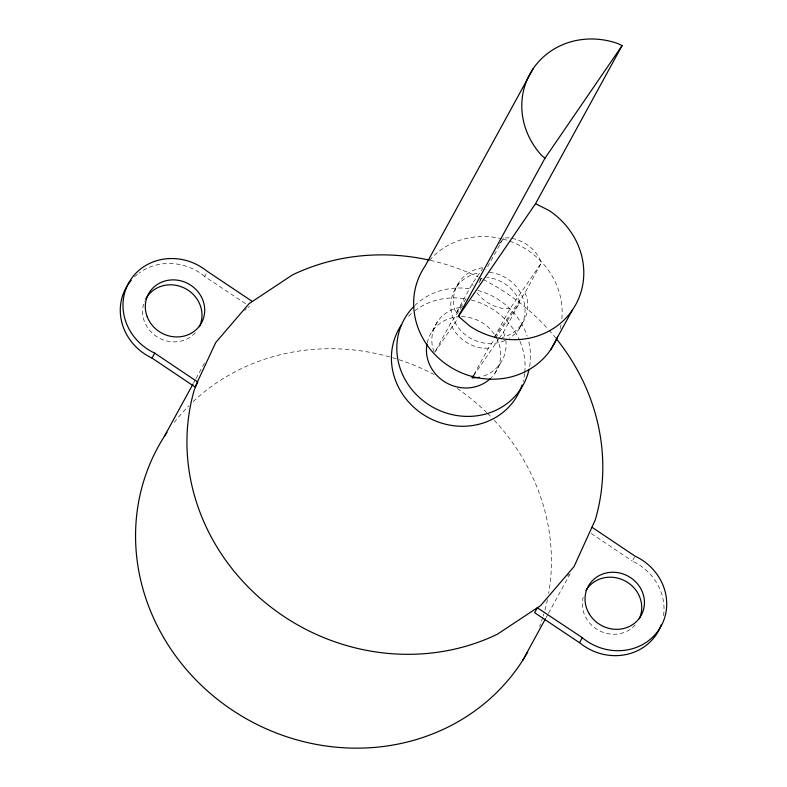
<?xml version="1.0" encoding="UTF-8"?>
<svg xmlns="http://www.w3.org/2000/svg" width="787" height="787" viewBox="0 0 787 787"><rect width="100%" height="100%" fill="white"/><g stroke="black" fill="none" stroke-linecap="round" stroke-linejoin="round"><path stroke-width="0.59" stroke-dasharray="3.94 2.95" d="M245.574 303.693L204.699 276.532L206.322 273.571M193.622 382.915L195.383 379.698M195.963 378.636L204.758 362.571M432.24 331.317L437.641 321.44M456.578 286.871L459.274 281.923M462.53 305.858L450.715 323.103L434.493 352.743L458.113 318.253M482.549 267.698A37.746 35.022 28.7 0 0 454.355 308.465L456.126 313.226L472.348 283.586L482.775 268.377M479.076 282.759L481.978 277.467L479.893 280.506M494.511 337.269L525.077 292.646L541.308 263.015L539.754 258.844A37.746 35.022 28.7 0 0 508.432 237.841L503.611 237.949L486.002 269.616M473.922 374.622L488.412 348.159L494.659 339.04M494.403 337.23L510.045 308.652L541.308 263.015M499.283 338.243L503.444 332.163L519.676 302.523L518.121 298.362A37.746 35.022 28.7 0 0 486.799 277.349M494.885 373.333L500.296 363.456M519.223 328.877L521.929 323.939M546.129 617.588L547.88 614.381M548.47 613.309L570.172 573.674M663.53 615.709A52.837 49.03 28.7 0 0 632.286 561.052L634.45 557.107M499.44 244.039L503.611 237.949M456.126 313.226L466.543 298.007M495.357 338.026L519.676 302.523M473.577 375.773L498.584 339.256M244.767 310.452L246.37 308.593M567.447 576.074L569.001 574.254M248.013 307.501L249.656 306.409M510.045 308.652L505.224 308.76A37.746 35.022 28.7 0 1 477.138 292.882M488.412 348.159L483.592 348.277A37.746 35.022 28.7 0 1 452.269 327.274L450.715 323.103M591.253 533.488L632.286 561.052M204.699 276.532L204.197 276.011A52.837 49.03 28.7 0 0 138.974 273.099M525.077 292.646L526.847 297.407A37.746 35.022 28.7 0 1 502.165 337.456M503.444 332.163L505.215 336.925M472.348 283.586L473.125 285.671M434.139 351.789L432.722 347.972A37.746 35.022 28.7 0 1 460.916 307.215M429.554 260.3A75.483 70.033 28.7 0 1 501.653 238.746M502.854 239.051A75.483 70.033 28.7 0 1 507.585 240.429M509.897 241.215A75.483 70.033 28.7 0 1 561.721 320.053M560.983 324.942A75.483 70.033 28.7 0 1 559.547 330.933M489.504 272.41A37.746 35.022 28.7 0 1 523.542 300.054A37.746 35.022 28.7 0 1 509.209 338.312M505.057 340.476A37.746 35.022 28.7 0 1 453.017 317.948A37.746 35.022 28.7 0 1 479.844 272.636M174.173 422.491A211.359 196.101 28.7 0 1 188.821 405.856M193.218 401.577A211.359 196.101 28.7 0 1 396.727 358.98M399.039 359.718A211.359 196.101 28.7 0 1 434.129 374.533M457.178 388.424A211.359 196.101 28.7 0 1 486.651 412.545M487.517 413.391A211.359 196.101 28.7 0 1 491.786 417.69M494.285 420.327A211.359 196.101 28.7 0 1 548.618 593.516M547.447 599.586A211.359 196.101 28.7 0 1 544.545 611.489M543.876 613.821A211.359 196.101 28.7 0 1 543.168 616.142M542.804 617.303A211.359 196.101 28.7 0 1 539.616 626.541M430.4 260.349A211.359 196.101 28.7 0 1 477.778 276.817M478.889 277.349A211.359 196.101 28.7 0 1 482.215 278.992M483.316 279.552A211.359 196.101 28.7 0 1 548.126 329.163M548.942 330.068A211.359 196.101 28.7 0 1 556.045 338.42M408.483 316.295A67.938 63.029 28.7 0 1 412.85 312.301M414.71 310.835A67.938 63.029 28.7 0 1 466.632 299.03M471.265 300.034A67.938 63.029 28.7 0 1 519.528 340.25M520.02 341.381A67.938 63.029 28.7 0 1 524.772 372.172M524.644 373.353A67.938 63.029 28.7 0 1 523.08 381.538M134.459 276.906A52.837 49.03 28.7 0 1 138.04 273.817M195.274 332.783A30.191 28.017 28.7 0 1 157.174 336.944A30.191 28.017 28.7 0 1 144.719 301.077M635.257 624.888A30.191 28.017 28.7 0 1 598.986 630.515A30.191 28.017 28.7 0 1 583.157 597.303M414.729 305.582A67.938 63.029 28.7 0 1 470.882 288.947M477.817 290.452A67.938 63.029 28.7 0 1 527.172 336.128M528.834 341.991A67.938 63.029 28.7 0 1 529.523 367.017M496.489 337.869A37.746 35.022 28.7 0 1 491.216 377.75M427.223 342.807A37.746 35.022 28.7 0 1 460.306 316.669M461.526 316.659A37.746 35.022 28.7 0 1 495.298 335.783M505.834 340.397A37.746 35.022 28.7 0 1 481.683 376.658"/><path stroke-width="1.18" d="M252.361 301.47L249.105 303.615L215.697 342.601L195.058 386.978L152.019 358.075L154.724 353.137A52.837 49.03 28.7 0 1 130.13 280.526A52.837 49.03 28.7 0 1 206.902 271.072L252.361 301.47L292.459 274.919A211.359 196.101 28.7 0 1 429.2 260.084M164.316 436.441L193.031 383.987M535.534 203.705L549.139 210.542A75.483 70.033 28.7 0 1 572.356 310.127A75.483 70.033 28.7 0 1 469.928 326.182L458.408 316.305L535.534 203.705L622.064 45.656L618.061 43.649A75.483 70.033 28.7 0 0 533.242 68.538L425.078 266.104A75.483 70.033 28.7 0 0 455.083 369.752A75.483 70.033 28.7 0 0 557.589 336.688M458.408 316.305L544.938 158.256L622.064 45.656M479.362 377.248A37.746 35.022 28.7 0 1 477.02 377.681L472.19 377.799L473.341 375.684M550.723 349.644L572.356 310.127M522.666 660.441L545.539 618.661M579.586 642.586L582.291 637.647L537.334 607.751L534.639 612.699L580.088 643.097A52.837 49.03 28.7 0 0 661.237 624.799M472.19 377.799L473.577 375.773M591.962 527.211L634.991 556.114A52.837 49.03 28.7 0 1 659.565 628.734A52.837 49.03 28.7 0 1 582.793 638.159L582.291 637.647M154.724 353.137L197.763 382.039L194.487 389.221A211.359 196.101 28.7 0 0 266.872 603.934A211.359 196.101 28.7 0 0 497.286 634.273L540.63 605.577L574.048 566.591L595.247 519.981A211.359 196.101 28.7 0 0 556.812 339.374M544.938 158.256L541.545 155.354A75.483 70.033 28.7 0 1 533.242 68.538M527.674 652.098A211.359 196.101 28.7 0 1 240.212 715.186A211.359 196.101 28.7 0 1 166.982 432.388M522.076 384.922A67.938 63.029 28.7 0 1 430.282 418.586A67.938 63.029 28.7 0 1 401.704 324.49M152.019 358.075A52.837 49.03 28.7 0 1 131.242 280.3M145.782 298.893A30.191 28.017 28.7 0 1 185.112 288.435A30.191 28.017 28.7 0 1 199.357 326.713M585.951 590.535A30.191 28.017 28.7 0 1 625.094 580.934A30.191 28.017 28.7 0 1 639.26 618.759M529.051 369.359A67.938 63.029 28.7 0 1 433.421 407.518A67.938 63.029 28.7 0 1 413.883 306.418M490.39 378.557A37.746 35.022 28.7 0 1 446.79 383.062A37.746 35.022 28.7 0 1 426.987 343.949M147.208 316.777A30.191 28.017 28.7 0 0 197.98 327.845A30.191 28.017 28.7 0 0 179.81 280.595A30.191 28.017 28.7 0 0 147.208 316.777M589.394 614.106A30.191 28.017 28.7 0 0 640.834 615.985A30.191 28.017 28.7 0 0 613.998 572.277A30.191 28.017 28.7 0 0 589.394 614.106"/></g></svg>
